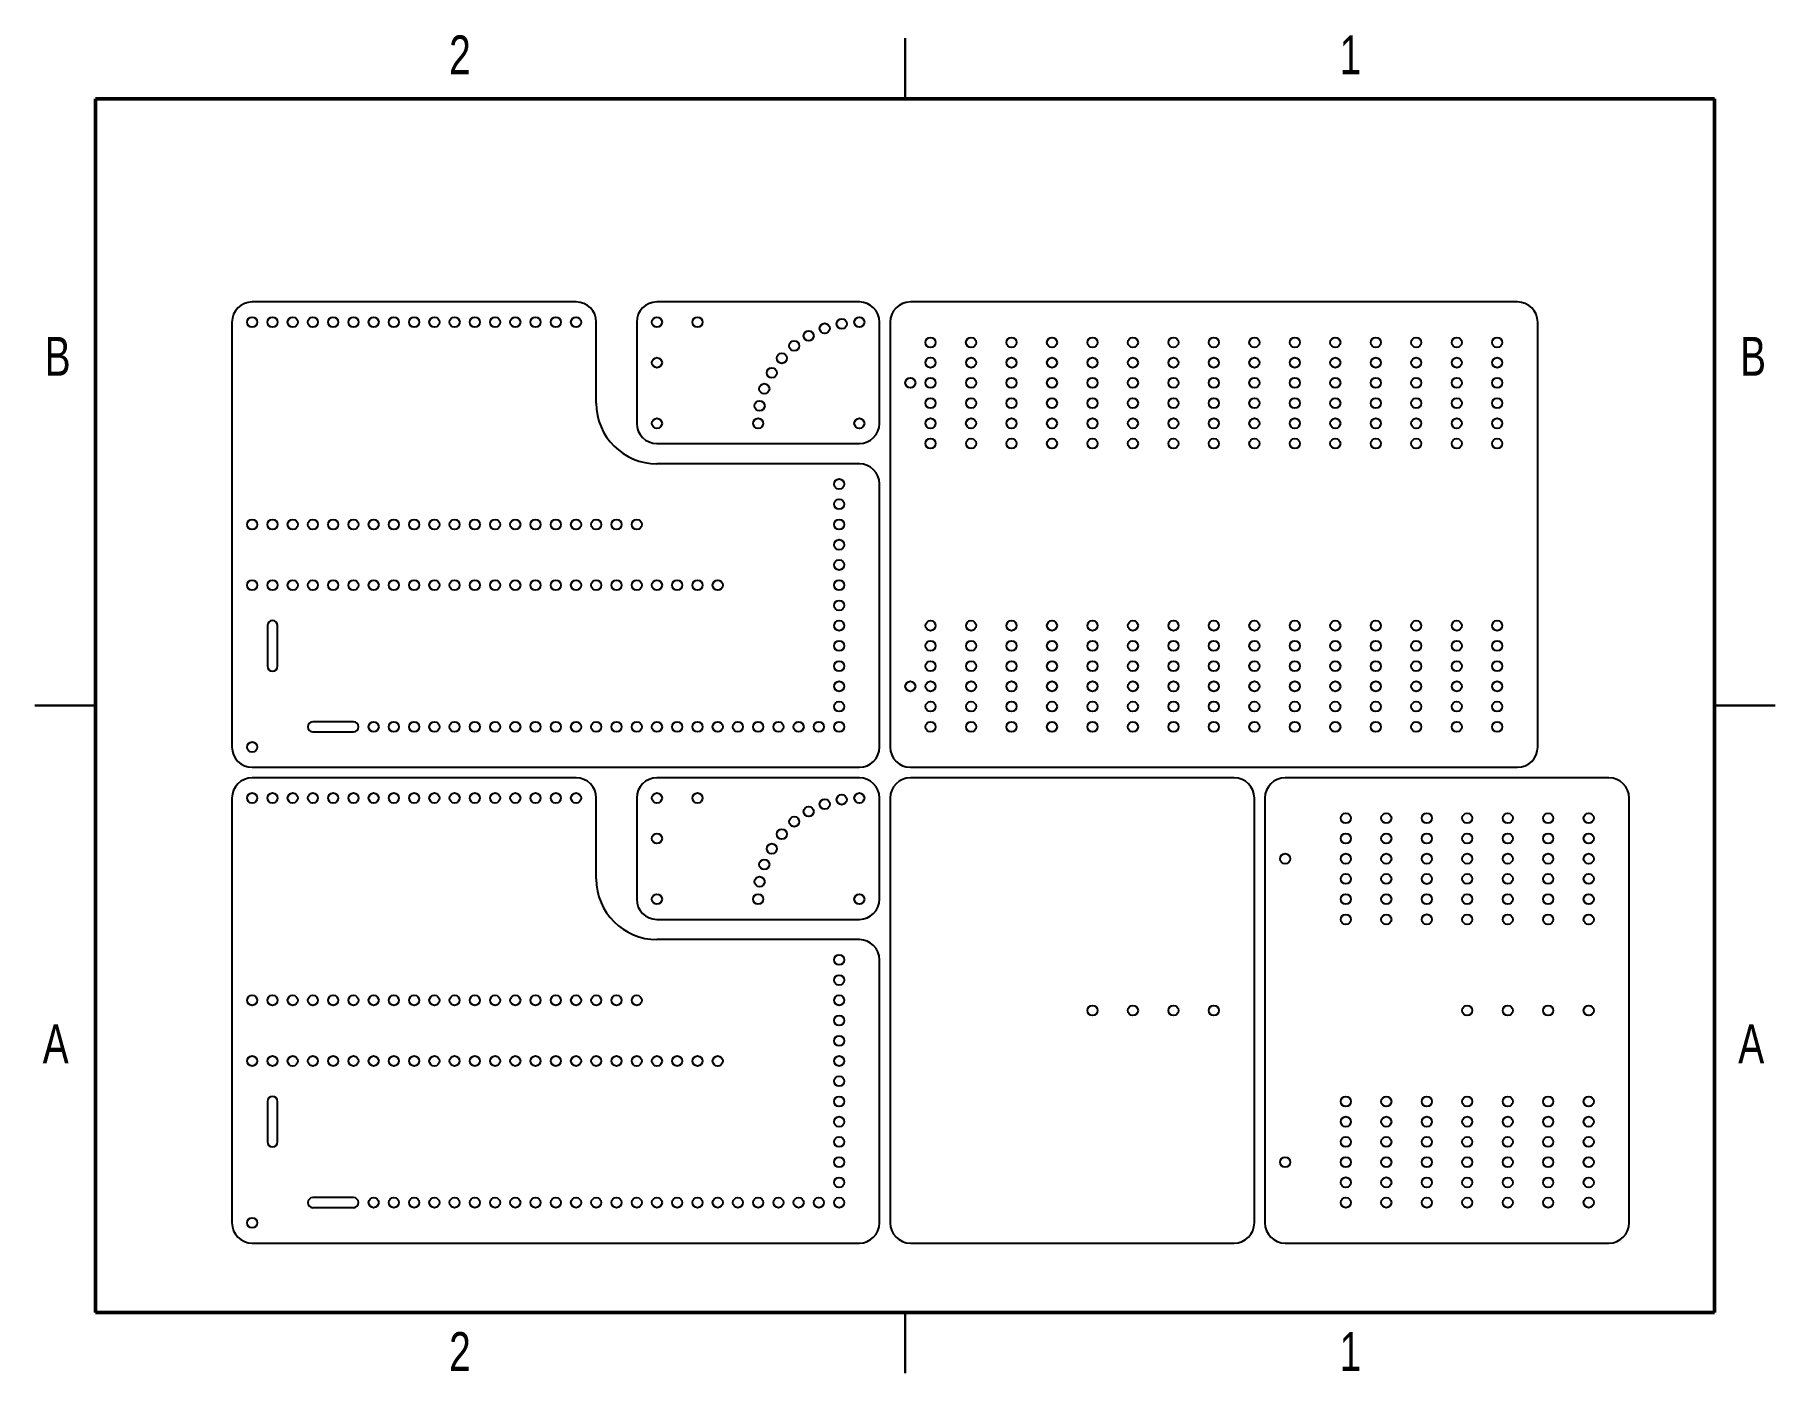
# Model space of a CAD drawing. Header units: inches. Extents: x 0.1 to 10.9, y 0.1 to 8.4.
import ezdxf

# ---------------------------------------------------------------- set-up
doc = ezdxf.new("R2010")
doc.units = ezdxf.units.IN
doc.header["$MEASUREMENT"] = 0
doc.styles.add('SLDTEXTSTYLE0', font='TXT', dxfattribs={"width": 0.75})

msp = doc.modelspace()

# ---------------------------------------------------------------- linework, layer by layer
at = {"color": 7, "linetype": 'Continuous', "lineweight": 25}
for p, q in [((5.5, 8.375), (5.5, 8)), ((5.5, 8), (5.5, 8.375)), ((3.468, 6.744), (1.468, 6.744)), ((5.218, 6.744), (3.968, 6.744)), ((9.283, 6.744), (5.533, 6.744)), ((1.343, 6.619), (1.343, 3.994)), ((3.593, 6.119), (3.593, 6.619)), ((3.843, 6.619), (3.843, 5.994)), ((5.343, 5.994), (5.343, 6.619)), ((5.408, 6.619), (5.408, 3.994)), ((9.408, 3.994), (9.408, 6.619)), ((3.968, 5.869), (5.218, 5.869)), ((5.218, 5.744), (3.968, 5.744)), ((5.343, 3.994), (5.343, 5.619)), ((1.562, 4.744), (1.562, 4.494)), ((1.624, 4.494), (1.624, 4.744)), ((0.125, 4.25), (0.5, 4.25)), ((0.5, 4.25), (0.125, 4.25)), ((10.875, 4.25), (10.5, 4.25)), ((10.5, 4.25), (10.875, 4.25)), ((2.093, 4.15), (1.843, 4.15)), ((1.843, 4.088), (2.093, 4.088)), ((1.468, 3.869), (5.218, 3.869)), ((3.468, 3.804), (1.468, 3.804)), ((5.218, 3.804), (3.968, 3.804)), ((5.533, 3.869), (9.283, 3.869)), ((7.533, 3.804), (5.533, 3.804)), ((9.848, 3.804), (7.848, 3.804)), ((1.343, 3.679), (1.343, 1.054)), ((3.593, 3.179), (3.593, 3.679)), ((3.843, 3.679), (3.843, 3.054)), ((5.343, 3.054), (5.343, 3.679)), ((5.408, 3.679), (5.408, 1.054)), ((7.658, 1.054), (7.658, 3.679)), ((7.723, 3.679), (7.723, 1.054)), ((9.973, 1.054), (9.973, 3.679)), ((3.968, 2.929), (5.218, 2.929)), ((5.218, 2.804), (3.968, 2.804)), ((5.343, 1.054), (5.343, 2.679)), ((1.562, 1.804), (1.562, 1.554)), ((1.624, 1.554), (1.624, 1.804)), ((2.093, 1.21), (1.843, 1.21)), ((1.843, 1.148), (2.093, 1.148)), ((1.468, 0.929), (5.218, 0.929)), ((5.533, 0.929), (7.533, 0.929)), ((7.848, 0.929), (9.848, 0.929)), ((5.5, 0.125), (5.5, 0.5)), ((5.5, 0.5), (5.5, 0.125))]:
    msp.add_line(p, q, dxfattribs=at)
at = {"color": 7, "linetype": 'Continuous', "lineweight": 50}
for p, q in [((0.5, 0.5), (0.5, 8)), ((0.5, 8), (10.5, 8)), ((10.5, 8), (10.5, 0.5)), ((10.5, 0.5), (0.5, 0.5))]:
    msp.add_line(p, q, dxfattribs=at)
at = {"color": 7, "linetype": 'Continuous', "lineweight": 25}
for centre, radius in [((1.468, 6.619), 0.0313), ((1.593, 6.619), 0.0312), ((1.718, 6.619), 0.0312), ((1.843, 6.619), 0.0312), ((1.968, 6.619), 0.0313), ((2.093, 6.619), 0.0313), ((2.218, 6.619), 0.0312), ((2.343, 6.619), 0.0313), ((2.468, 6.619), 0.0312), ((2.593, 6.619), 0.0312), ((2.718, 6.619), 0.0313), ((2.843, 6.619), 0.0312), ((2.968, 6.619), 0.0313), ((3.093, 6.619), 0.0312), ((3.218, 6.619), 0.0312), ((3.343, 6.619), 0.0312), ((3.468, 6.619), 0.0312), ((3.968, 6.619), 0.0312), ((4.218, 6.619), 0.0312), ((4.905, 6.535), 0.0312), ((5.004, 6.581), 0.0312), ((5.109, 6.609), 0.0313), ((5.218, 6.619), 0.0312), ((4.816, 6.473), 0.0313), ((5.658, 6.494), 0.0313), ((5.908, 6.494), 0.0313), ((6.158, 6.494), 0.0312), ((6.408, 6.494), 0.0312), ((6.658, 6.494), 0.0312), ((6.908, 6.494), 0.0312), ((7.158, 6.494), 0.0312), ((7.408, 6.494), 0.0312), ((7.658, 6.494), 0.0312), ((7.908, 6.494), 0.0312), ((8.158, 6.494), 0.0312), ((8.408, 6.494), 0.0312), ((8.658, 6.494), 0.0312), ((8.908, 6.494), 0.0312), ((9.158, 6.494), 0.0312), ((3.968, 6.369), 0.0312), ((4.739, 6.396), 0.0312), ((5.658, 6.369), 0.0313), ((5.908, 6.369), 0.0312), ((6.158, 6.369), 0.0312), ((6.408, 6.369), 0.0312), ((6.658, 6.369), 0.0312), ((6.908, 6.369), 0.0312), ((7.158, 6.369), 0.0312), ((7.408, 6.369), 0.0312), ((7.658, 6.369), 0.0312), ((7.908, 6.369), 0.0312), ((8.158, 6.369), 0.0312), ((8.408, 6.369), 0.0312), ((8.658, 6.369), 0.0312), ((8.908, 6.369), 0.0312), ((9.158, 6.369), 0.0312), ((4.631, 6.208), 0.0312), ((4.677, 6.306), 0.0312), ((5.533, 6.244), 0.0312), ((5.658, 6.244), 0.0313), ((5.908, 6.244), 0.0312), ((6.158, 6.244), 0.0312), ((6.408, 6.244), 0.0312), ((6.658, 6.244), 0.0312), ((6.908, 6.244), 0.0312), ((7.158, 6.244), 0.0312), ((7.408, 6.244), 0.0312), ((7.658, 6.244), 0.0312), ((7.908, 6.244), 0.0312), ((8.158, 6.244), 0.0312), ((8.408, 6.244), 0.0312), ((8.658, 6.244), 0.0312), ((8.908, 6.244), 0.0312), ((9.158, 6.244), 0.0312), ((4.602, 6.102), 0.0312), ((5.658, 6.119), 0.0313), ((5.908, 6.119), 0.0312), ((6.158, 6.119), 0.0312), ((6.408, 6.119), 0.0312), ((6.658, 6.119), 0.0312), ((6.908, 6.119), 0.0312), ((7.158, 6.119), 0.0312), ((7.408, 6.119), 0.0312), ((7.658, 6.119), 0.0312), ((7.908, 6.119), 0.0312), ((8.158, 6.119), 0.0312), ((8.408, 6.119), 0.0312), ((8.658, 6.119), 0.0312), ((8.908, 6.119), 0.0312), ((9.158, 6.119), 0.0312), ((3.968, 5.994), 0.0312), ((4.593, 5.994), 0.0312), ((5.218, 5.994), 0.0312), ((5.658, 5.994), 0.0313), ((5.908, 5.994), 0.0313), ((6.158, 5.994), 0.0312), ((6.408, 5.994), 0.0312), ((6.658, 5.994), 0.0312), ((6.908, 5.994), 0.0312), ((7.158, 5.994), 0.0312), ((7.408, 5.994), 0.0312), ((7.658, 5.994), 0.0312), ((7.908, 5.994), 0.0312), ((8.158, 5.994), 0.0312), ((8.408, 5.994), 0.0312), ((8.658, 5.994), 0.0312), ((8.908, 5.994), 0.0312), ((9.158, 5.994), 0.0312), ((5.658, 5.869), 0.0313), ((5.908, 5.869), 0.0312), ((6.158, 5.869), 0.0312), ((6.408, 5.869), 0.0312), ((6.658, 5.869), 0.0312), ((6.908, 5.869), 0.0312), ((7.158, 5.869), 0.0312), ((7.408, 5.869), 0.0312), ((7.658, 5.869), 0.0312), ((7.908, 5.869), 0.0312), ((8.158, 5.869), 0.0312), ((8.408, 5.869), 0.0312), ((8.658, 5.869), 0.0312), ((8.908, 5.869), 0.0312), ((9.158, 5.869), 0.0312), ((5.093, 5.619), 0.0312), ((5.093, 5.494), 0.0312), ((1.468, 5.369), 0.0312), ((1.593, 5.369), 0.0312), ((1.718, 5.369), 0.0313), ((1.843, 5.369), 0.0312), ((1.968, 5.369), 0.0312), ((2.093, 5.369), 0.0312), ((2.218, 5.369), 0.0312), ((2.343, 5.369), 0.0313), ((2.468, 5.369), 0.0312), ((2.593, 5.369), 0.0312), ((2.718, 5.369), 0.0312), ((2.843, 5.369), 0.0313), ((2.968, 5.369), 0.0312), ((3.093, 5.369), 0.0312), ((3.218, 5.369), 0.0312), ((3.343, 5.369), 0.0312), ((3.468, 5.369), 0.0312), ((3.593, 5.369), 0.0313), ((3.718, 5.369), 0.0312), ((3.843, 5.369), 0.0312), ((5.093, 5.369), 0.0312), ((5.093, 5.244), 0.0313), ((5.093, 5.119), 0.0312), ((1.468, 4.994), 0.0312), ((1.593, 4.994), 0.0312), ((1.718, 4.994), 0.0313), ((1.843, 4.994), 0.0312), ((1.968, 4.994), 0.0312), ((2.093, 4.994), 0.0312), ((2.218, 4.994), 0.0312), ((2.343, 4.994), 0.0312), ((2.468, 4.994), 0.0312), ((2.593, 4.994), 0.0313), ((2.718, 4.994), 0.0312), ((2.843, 4.994), 0.0312), ((2.968, 4.994), 0.0312), ((3.093, 4.994), 0.0312), ((3.218, 4.994), 0.0312), ((3.343, 4.994), 0.0312), ((3.468, 4.994), 0.0312), ((3.593, 4.994), 0.0312), ((3.718, 4.994), 0.0312), ((3.843, 4.994), 0.0313), ((3.968, 4.994), 0.0313), ((4.093, 4.994), 0.0312), ((4.218, 4.994), 0.0312), ((4.343, 4.994), 0.0313), ((5.093, 4.994), 0.0312), ((5.093, 4.869), 0.0312), ((5.093, 4.744), 0.0312), ((5.658, 4.744), 0.0312), ((5.908, 4.744), 0.0312), ((6.158, 4.744), 0.0313), ((6.408, 4.744), 0.0312), ((6.658, 4.744), 0.0312), ((6.908, 4.744), 0.0312), ((7.158, 4.744), 0.0313), ((7.408, 4.744), 0.0312), ((7.658, 4.744), 0.0312), ((7.908, 4.744), 0.0312), ((8.158, 4.744), 0.0312), ((8.408, 4.744), 0.0312), ((8.658, 4.744), 0.0312), ((8.908, 4.744), 0.0312), ((9.158, 4.744), 0.0312), ((5.093, 4.619), 0.0313), ((5.658, 4.619), 0.0312), ((5.908, 4.619), 0.0312), ((6.158, 4.619), 0.0313), ((6.408, 4.619), 0.0312), ((6.658, 4.619), 0.0312), ((6.908, 4.619), 0.0312), ((7.158, 4.619), 0.0313), ((7.408, 4.619), 0.0312), ((7.658, 4.619), 0.0312), ((7.908, 4.619), 0.0312), ((8.158, 4.619), 0.0312), ((8.408, 4.619), 0.0312), ((8.658, 4.619), 0.0312), ((8.908, 4.619), 0.0312), ((9.158, 4.619), 0.0312), ((5.093, 4.494), 0.0312), ((5.658, 4.494), 0.0312), ((5.908, 4.494), 0.0312), ((6.158, 4.494), 0.0313), ((6.408, 4.494), 0.0312), ((6.658, 4.494), 0.0312), ((6.908, 4.494), 0.0312), ((7.158, 4.494), 0.0313), ((7.408, 4.494), 0.0312), ((7.658, 4.494), 0.0312), ((7.908, 4.494), 0.0312), ((8.158, 4.494), 0.0312), ((8.408, 4.494), 0.0312), ((8.658, 4.494), 0.0312), ((8.908, 4.494), 0.0312), ((9.158, 4.494), 0.0312), ((5.093, 4.369), 0.0312), ((5.533, 4.369), 0.0312), ((5.658, 4.369), 0.0312), ((5.908, 4.369), 0.0312), ((6.158, 4.369), 0.0313), ((6.408, 4.369), 0.0312), ((6.658, 4.369), 0.0312), ((6.908, 4.369), 0.0312), ((7.158, 4.369), 0.0313), ((7.408, 4.369), 0.0312), ((7.658, 4.369), 0.0312), ((7.908, 4.369), 0.0312), ((8.158, 4.369), 0.0312), ((8.408, 4.369), 0.0312), ((8.658, 4.369), 0.0312), ((8.908, 4.369), 0.0312), ((9.158, 4.369), 0.0312), ((5.093, 4.244), 0.0312), ((5.658, 4.244), 0.0312), ((5.908, 4.244), 0.0312), ((6.158, 4.244), 0.0313), ((6.408, 4.244), 0.0312), ((6.658, 4.244), 0.0312), ((6.908, 4.244), 0.0312), ((7.158, 4.244), 0.0313), ((7.408, 4.244), 0.0313), ((7.658, 4.244), 0.0312), ((7.908, 4.244), 0.0312), ((8.158, 4.244), 0.0312), ((8.408, 4.244), 0.0312), ((8.658, 4.244), 0.0312), ((8.908, 4.244), 0.0312), ((9.158, 4.244), 0.0312), ((2.218, 4.119), 0.0312), ((2.343, 4.119), 0.0312), ((2.468, 4.119), 0.0312), ((2.593, 4.119), 0.0312), ((2.718, 4.119), 0.0312), ((2.843, 4.119), 0.0312), ((2.968, 4.119), 0.0312), ((3.093, 4.119), 0.0312), ((3.218, 4.119), 0.0312), ((3.343, 4.119), 0.0312), ((3.468, 4.119), 0.0312), ((3.593, 4.119), 0.0312), ((3.718, 4.119), 0.0312), ((3.843, 4.119), 0.0312), ((3.968, 4.119), 0.0312), ((4.093, 4.119), 0.0312), ((4.218, 4.119), 0.0312), ((4.343, 4.119), 0.0312), ((4.468, 4.119), 0.0312), ((4.593, 4.119), 0.0312), ((4.718, 4.119), 0.0312), ((4.843, 4.119), 0.0312), ((4.968, 4.119), 0.0312), ((5.093, 4.119), 0.0312), ((5.658, 4.119), 0.0312), ((5.908, 4.119), 0.0312), ((6.158, 4.119), 0.0313), ((6.408, 4.119), 0.0312), ((6.658, 4.119), 0.0312), ((6.908, 4.119), 0.0312), ((7.158, 4.119), 0.0313), ((7.408, 4.119), 0.0312), ((7.658, 4.119), 0.0312), ((7.908, 4.119), 0.0312), ((8.158, 4.119), 0.0312), ((8.408, 4.119), 0.0313), ((8.658, 4.119), 0.0312), ((8.908, 4.119), 0.0312), ((9.158, 4.119), 0.0312), ((1.468, 3.994), 0.0312), ((1.468, 3.679), 0.0313), ((1.593, 3.679), 0.0312), ((1.718, 3.679), 0.0312), ((1.843, 3.679), 0.0312), ((1.968, 3.679), 0.0313), ((2.093, 3.679), 0.0313), ((2.218, 3.679), 0.0312), ((2.343, 3.679), 0.0313), ((2.468, 3.679), 0.0312), ((2.593, 3.679), 0.0312), ((2.718, 3.679), 0.0313), ((2.843, 3.679), 0.0312), ((2.968, 3.679), 0.0313), ((3.093, 3.679), 0.0312), ((3.218, 3.679), 0.0312), ((3.343, 3.679), 0.0312), ((3.468, 3.679), 0.0312), ((3.968, 3.679), 0.0313), ((4.218, 3.679), 0.0313), ((5.004, 3.641), 0.0313), ((5.109, 3.669), 0.0312), ((5.218, 3.679), 0.0312), ((4.816, 3.533), 0.0312), ((4.905, 3.595), 0.0312), ((8.223, 3.554), 0.0312), ((8.473, 3.554), 0.0312), ((8.723, 3.554), 0.0313), ((8.973, 3.554), 0.0312), ((9.223, 3.554), 0.0312), ((9.473, 3.554), 0.0312), ((9.723, 3.554), 0.0312), ((3.968, 3.429), 0.0313), ((4.739, 3.456), 0.0312), ((8.223, 3.429), 0.0312), ((8.473, 3.429), 0.0312), ((8.723, 3.429), 0.0313), ((8.973, 3.429), 0.0312), ((9.223, 3.429), 0.0312), ((9.473, 3.429), 0.0312), ((9.723, 3.429), 0.0312), ((4.677, 3.366), 0.0313), ((7.848, 3.304), 0.0312), ((8.223, 3.304), 0.0312), ((8.473, 3.304), 0.0312), ((8.723, 3.304), 0.0313), ((8.973, 3.304), 0.0312), ((9.223, 3.304), 0.0312), ((9.473, 3.304), 0.0312), ((9.723, 3.304), 0.0312), ((4.631, 3.268), 0.0312), ((4.602, 3.162), 0.0313), ((8.223, 3.179), 0.0312), ((8.473, 3.179), 0.0312), ((8.723, 3.179), 0.0313), ((8.973, 3.179), 0.0312), ((9.223, 3.179), 0.0312), ((9.473, 3.179), 0.0312), ((9.723, 3.179), 0.0312), ((3.968, 3.054), 0.0312), ((4.593, 3.054), 0.0312), ((5.218, 3.054), 0.0312), ((8.223, 3.054), 0.0312), ((8.473, 3.054), 0.0312), ((8.723, 3.054), 0.0313), ((8.973, 3.054), 0.0312), ((9.223, 3.054), 0.0312), ((9.473, 3.054), 0.0312), ((9.723, 3.054), 0.0312), ((8.223, 2.929), 0.0312), ((8.473, 2.929), 0.0312), ((8.723, 2.929), 0.0313), ((8.973, 2.929), 0.0312), ((9.223, 2.929), 0.0312), ((9.473, 2.929), 0.0312), ((9.723, 2.929), 0.0312), ((5.093, 2.679), 0.0312), ((5.093, 2.554), 0.0312), ((1.468, 2.429), 0.0312), ((1.593, 2.429), 0.0312), ((1.718, 2.429), 0.0313), ((1.843, 2.429), 0.0312), ((1.968, 2.429), 0.0312), ((2.093, 2.429), 0.0312), ((2.218, 2.429), 0.0312), ((2.343, 2.429), 0.0313), ((2.468, 2.429), 0.0312), ((2.593, 2.429), 0.0312), ((2.718, 2.429), 0.0312), ((2.843, 2.429), 0.0313), ((2.968, 2.429), 0.0312), ((3.093, 2.429), 0.0312), ((3.218, 2.429), 0.0312), ((3.343, 2.429), 0.0312), ((3.468, 2.429), 0.0312), ((3.593, 2.429), 0.0313), ((3.718, 2.429), 0.0312), ((3.843, 2.429), 0.0312), ((5.093, 2.429), 0.0312), ((6.658, 2.366), 0.0312), ((6.908, 2.366), 0.0312), ((7.158, 2.366), 0.0312), ((7.408, 2.366), 0.0312), ((8.973, 2.366), 0.0312), ((9.223, 2.366), 0.0312), ((9.473, 2.366), 0.0312), ((9.723, 2.366), 0.0312), ((5.093, 2.304), 0.0313), ((5.093, 2.179), 0.0312), ((1.468, 2.054), 0.0312), ((1.593, 2.054), 0.0312), ((1.718, 2.054), 0.0313), ((1.843, 2.054), 0.0312), ((1.968, 2.054), 0.0312), ((2.093, 2.054), 0.0312), ((2.218, 2.054), 0.0312), ((2.343, 2.054), 0.0312), ((2.468, 2.054), 0.0312), ((2.593, 2.054), 0.0313), ((2.718, 2.054), 0.0312), ((2.843, 2.054), 0.0312), ((2.968, 2.054), 0.0312), ((3.093, 2.054), 0.0312), ((3.218, 2.054), 0.0312), ((3.343, 2.054), 0.0312), ((3.468, 2.054), 0.0312), ((3.593, 2.054), 0.0312), ((3.718, 2.054), 0.0312), ((3.843, 2.054), 0.0313), ((3.968, 2.054), 0.0313), ((4.093, 2.054), 0.0312), ((4.218, 2.054), 0.0312), ((4.343, 2.054), 0.0313), ((5.093, 2.054), 0.0312), ((5.093, 1.929), 0.0312), ((5.093, 1.804), 0.0312), ((8.223, 1.804), 0.0312), ((8.473, 1.804), 0.0312), ((8.723, 1.804), 0.0312), ((8.973, 1.804), 0.0312), ((9.223, 1.804), 0.0312), ((9.473, 1.804), 0.0312), ((9.723, 1.804), 0.0312), ((5.093, 1.679), 0.0313), ((8.223, 1.679), 0.0312), ((8.473, 1.679), 0.0312), ((8.723, 1.679), 0.0312), ((8.973, 1.679), 0.0312), ((9.223, 1.679), 0.0312), ((9.473, 1.679), 0.0312), ((9.723, 1.679), 0.0312), ((5.093, 1.554), 0.0312), ((8.223, 1.554), 0.0312), ((8.473, 1.554), 0.0312), ((8.723, 1.554), 0.0312), ((8.973, 1.554), 0.0312), ((9.223, 1.554), 0.0312), ((9.473, 1.554), 0.0312), ((9.723, 1.554), 0.0312), ((5.093, 1.429), 0.0312), ((7.848, 1.429), 0.0313), ((8.223, 1.429), 0.0312), ((8.473, 1.429), 0.0313), ((8.723, 1.429), 0.0312), ((8.973, 1.429), 0.0312), ((9.223, 1.429), 0.0312), ((9.473, 1.429), 0.0312), ((9.723, 1.429), 0.0312), ((5.093, 1.304), 0.0312), ((8.223, 1.304), 0.0313), ((8.473, 1.304), 0.0313), ((8.723, 1.304), 0.0312), ((8.973, 1.304), 0.0312), ((9.223, 1.304), 0.0312), ((9.473, 1.304), 0.0312), ((9.723, 1.304), 0.0312), ((2.218, 1.179), 0.0312), ((2.343, 1.179), 0.0312), ((2.468, 1.179), 0.0312), ((2.593, 1.179), 0.0312), ((2.718, 1.179), 0.0312), ((2.843, 1.179), 0.0312), ((2.968, 1.179), 0.0312), ((3.093, 1.179), 0.0312), ((3.218, 1.179), 0.0312), ((3.343, 1.179), 0.0312), ((3.468, 1.179), 0.0312), ((3.593, 1.179), 0.0312), ((3.718, 1.179), 0.0312), ((3.843, 1.179), 0.0312), ((3.968, 1.179), 0.0312), ((4.093, 1.179), 0.0312), ((4.218, 1.179), 0.0312), ((4.343, 1.179), 0.0312), ((4.468, 1.179), 0.0312), ((4.593, 1.179), 0.0312), ((4.718, 1.179), 0.0312), ((4.843, 1.179), 0.0312), ((4.968, 1.179), 0.0312), ((5.093, 1.179), 0.0312), ((8.223, 1.179), 0.0312), ((8.473, 1.179), 0.0312), ((8.723, 1.179), 0.0312), ((8.973, 1.179), 0.0312), ((9.223, 1.179), 0.0312), ((9.473, 1.179), 0.0312), ((9.723, 1.179), 0.0312), ((1.468, 1.054), 0.0312)]:
    msp.add_circle(centre, radius, dxfattribs=at)
for centre, radius, start, end in [((1.468, 6.619), 0.125, 90, 180), ((3.468, 6.619), 0.125, 0, 90), ((3.968, 6.619), 0.125, 90, 180), ((5.218, 6.619), 0.125, 0, 90), ((5.533, 6.619), 0.125, 90, 180), ((9.283, 6.619), 0.125, 0, 90), ((3.968, 6.119), 0.375, 180, 270), ((3.968, 5.994), 0.125, 180, 270), ((5.218, 5.994), 0.125, 270, 0), ((5.218, 5.619), 0.125, 0, 90), ((1.593, 4.744), 0.0312, 0, 180), ((1.593, 4.494), 0.0312, 180, 0), ((1.843, 4.119), 0.0312, 90, 270), ((2.093, 4.119), 0.0312, 270, 90), ((1.468, 3.994), 0.125, 180, 270), ((5.218, 3.994), 0.125, 270, 0), ((5.533, 3.994), 0.125, 180, 270), ((9.283, 3.994), 0.125, 270, 0), ((1.468, 3.679), 0.125, 90, 180), ((3.468, 3.679), 0.125, 0, 90), ((3.968, 3.679), 0.125, 90, 180), ((5.218, 3.679), 0.125, 0, 90), ((5.533, 3.679), 0.125, 90, 180), ((7.533, 3.679), 0.125, 0, 90), ((7.848, 3.679), 0.125, 90, 180), ((9.848, 3.679), 0.125, 0, 90), ((3.968, 3.179), 0.375, 180, 270), ((3.968, 3.054), 0.125, 180, 270), ((5.218, 3.054), 0.125, 270, 0), ((5.218, 2.679), 0.125, 0, 90), ((1.593, 1.804), 0.0312, 0, 180), ((1.593, 1.554), 0.0312, 180, 0), ((1.843, 1.179), 0.0312, 90, 270), ((2.093, 1.179), 0.0312, 270, 90), ((1.468, 1.054), 0.125, 180, 270), ((5.218, 1.054), 0.125, 270, 0), ((5.533, 1.054), 0.125, 180, 270), ((7.533, 1.054), 0.125, 270, 0), ((7.848, 1.054), 0.125, 180, 270), ((9.848, 1.054), 0.125, 270, 0)]:
    msp.add_arc(centre, radius, start, end, dxfattribs=at)

# ---------------------------------------------------------------- texts
at = {"color": 7, "linetype": 'Continuous', "lineweight": 0, "char_height": 0.24, "attachment_point": 2, "style": 'SLDTEXTSTYLE0'}
for s, insert in [('2', (2.751, 8.391)), ('1', (8.251, 8.391)), ('B', (0.266, 6.528)), ('B', (10.738, 6.528)), ('A', (0.254, 2.28)), ('A', (10.727, 2.28)), ('2', (2.751, 0.379)), ('1', (8.251, 0.379))]:
    msp.add_mtext(s, dxfattribs=dict(at, insert=insert))

doc.saveas('drawing.dxf')
